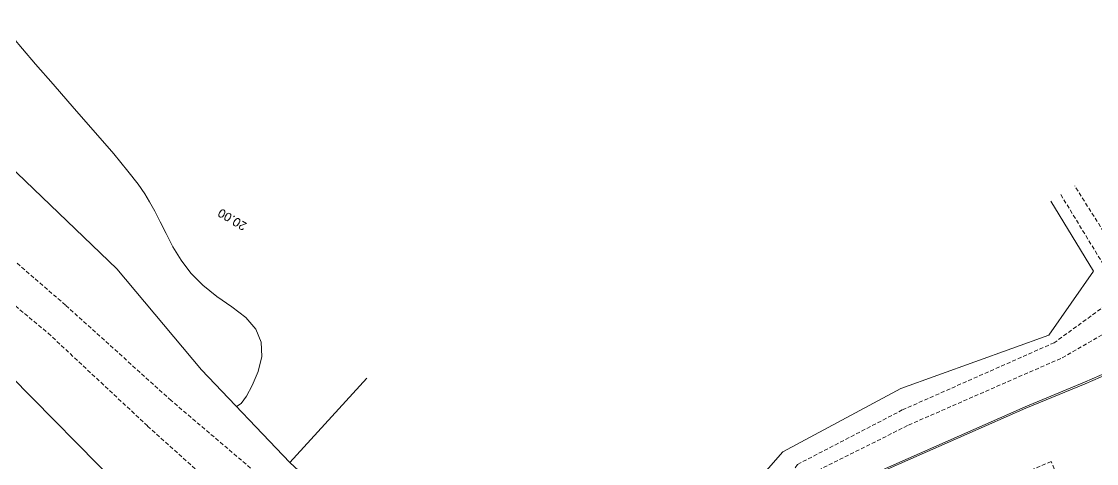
# Model space of a CAD drawing. Header units: inches. Extents: x 496359 to 501064, y 2374078 to 2377203.
# Drawn here: x 498939.4 to 499073.7, y 2376677.3 to 2376732.5 of the extents above; entities that cross this region are included whole.
import ezdxf
from ezdxf.enums import TextEntityAlignment as Align

# ---------------------------------------------------------------- set-up
doc = ezdxf.new("R2010")
doc.units = ezdxf.units.IN
doc.header["$MEASUREMENT"] = 0
doc.linetypes.add('DASHED', pattern=[0.75, 0.5, -0.25])
doc.layers.add('LC Net manh', color=239, linetype='Continuous', lineweight=5)
doc.layers.add('manh1', color=67, linetype='Continuous', lineweight=13)
doc.layers.add('MANH', color=147, linetype='Continuous')
doc.styles.get("Standard").update_dxf_attribs({"font": 'vnsimli.shx', "height": 2})

# ---------------------------------------------------------------- blocks, each defined once
blk = doc.blocks.new('Nền HT mới')
at = {"layer": 'MANH', "color": 31, "linetype": 'DASHED', "lineweight": 0, "elevation": -28.38}
for points in [[(636.12, 375.34), (633.18, 372.53), (628.68, 372.63), (622.56, 372.83), (609.13, 379.05), (593.55, 387.42), (584.4, 394.51), (572.76, 404.4), (559.56, 416.32), (547.69, 426.57), (540.15, 432.89), (527.77, 444.23), (515.56, 454.48), (506.32, 462.85), (498.89, 468.98)], [(496.12, 465.96), (503.21, 459.55), (512.72, 451.04), (524.41, 440.99), (537.44, 429.7), (544.63, 423.4), (557.38, 412.82), (569.81, 401.22), (581.52, 390.7), (591.44, 383.57), (606.44, 375.31), (621.26, 369.58), (633.45, 364.07)]]:
    blk.add_lwpolyline(points, dxfattribs=at)
at = {"layer": 'MANH', "lineweight": 0, "elevation": -28.38}
for points in [[(587.58, 396.68), (576.56, 408.25), (565.98, 420.87), (552.45, 433.82), (545.47, 439.65), (534.2, 448.08), (522.05, 458.21), (507.62, 465.22), (499.18, 470.18)], [(494.67, 465.55), (501.94, 458.69), (511.73, 449.93), (522.84, 440), (535.93, 428.75), (543.69, 422.09), (549.92, 410.25), (569.09, 390.84), (570.31, 390.17)], [(682.72, 429.33), (688.05, 420.57), (682.45, 412.59), (663.97, 405.91), (649.22, 397.99), (642.18, 389.96), (635, 379.34), (623.08, 374.67), (610.14, 380.27), (595.24, 389.59), (587.58, 396.68), (597.22, 407.19)]]:
    blk.add_lwpolyline(points, dxfattribs=at)
at = {"layer": 'MANH', "color": 4, "lineweight": 0, "elevation": -28.38}
for points in [[(757.38, 324), (747.08, 358.43), (737.02, 396.25), (743.94, 407.46), (751.11, 414.41), (756.41, 419.73), (748.14, 434.14), (724.17, 423.16), (706.08, 415.01), (686.91, 406.68), (679.5, 403.63), (654.86, 392.76), (639.66, 369.15), (637.68, 365.88)], [(757.19, 323.94), (746.89, 358.37), (736.81, 396.28), (743.79, 407.59), (750.97, 414.55), (756.16, 419.76), (748.05, 433.88), (724.26, 422.98), (706.16, 414.83), (686.99, 406.5), (679.58, 403.44), (654.99, 392.6), (639.82, 369.04), (637.87, 365.81)]]:
    blk.add_lwpolyline(points, dxfattribs=at)
at = {"layer": 'MANH', "color": 3, "linetype": 'DASHED', "lineweight": 0, "elevation": -28.38}
for points in [[(683.94, 430.13), (690.12, 420), (689.54, 416.29), (683.13, 411.63), (664.14, 403.23), (651.03, 396.41), (636.12, 375.34), (637.11, 373.29)], [(637.47, 372.55), (638.11, 371.25), (652.27, 395.01), (664.93, 401.34), (684.13, 409.74), (691.79, 414.17), (692.92, 419.79), (685.68, 431.22)]]:
    blk.add_lwpolyline(points, dxfattribs=at)
at = {"layer": 'MANH', "color": 5, "linetype": 'DASHED', "lineweight": 0, "elevation": -28.38}
blk.add_lwpolyline([(677.11, 381.05), (687.41, 385.47), (682.74, 396.79), (654.87, 384.76)], dxfattribs=at)
at = {"layer": 'manh1', "lineweight": 0, "elevation": -28.38}
blk.add_lwpolyline([(580.93, 403.66), (581.49, 404.05), (582.17, 404.94), (582.9, 406.28), (583.62, 408.02), (584.07, 409.9), (583.99, 411.68), (583.34, 413.31), (582.11, 414.78), (580.36, 416.12), (578.45, 417.42), (576.72, 418.82), (575.23, 420.32), (573.99, 421.92), (572.98, 423.61), (572.14, 425.26), (571.39, 426.75), (570.7, 428.07), (570.07, 429.21), (569.46, 430.23), (568.64, 431.42), (567.36, 433.07), (565.58, 435.21), (563.32, 437.85), (560.65, 440.91), (558, 443.93), (555.81, 446.44), (554.16, 448.36), (553.05, 449.69)], dxfattribs=at)
at = {"layer": 'manh1', "lineweight": 0}
blk.add_text('20.00', height=1, rotation=149.4325, dxfattribs=at).set_placement((580.39, 427.01, -28.38), align=Align.MIDDLE)

msp = doc.modelspace()

# ---------------------------------------------------------------- block references
at = {"layer": 'LC Net manh'}
msp.add_blockref('Nền HT mới', (498385.3, 2376280.77, 2.92), dxfattribs=at)

doc.saveas('drawing.dxf')
